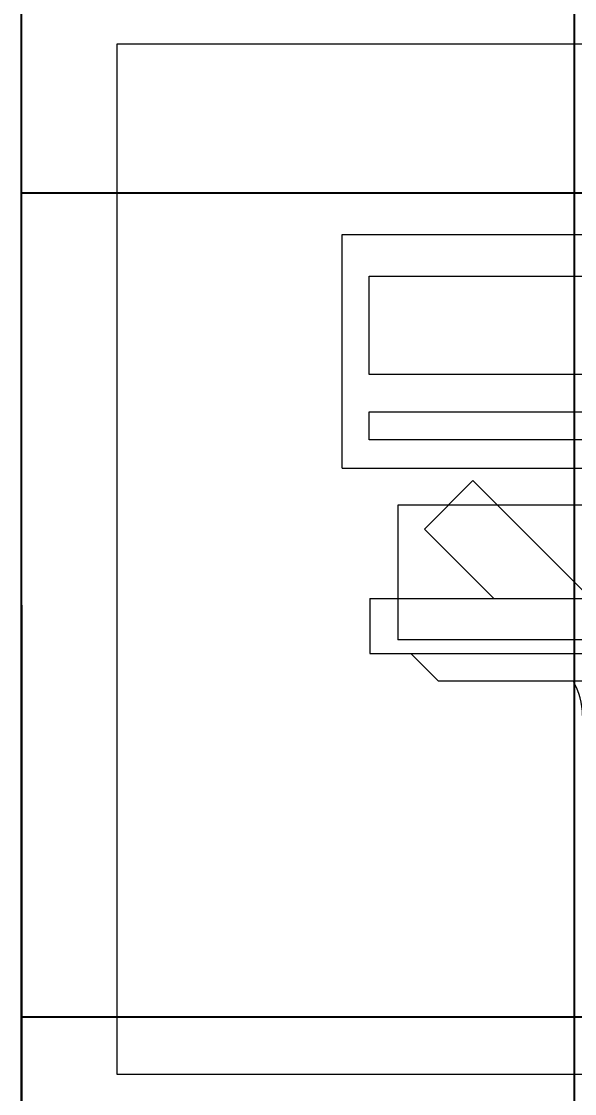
# Model space of a CAD drawing. Header units: inches. Extents: x -12418 to 57169, y -29325 to 19878.
# Drawn here: x 40997 to 41400, y -10256 to -9475 of the extents above; entities that cross this region are included whole.
import ezdxf

# ---------------------------------------------------------------- set-up
doc = ezdxf.new("R2010")
doc.units = ezdxf.units.IN
doc.header["$LTSCALE"] = 25
doc.header["$MEASUREMENT"] = 0
doc.header["$PDMODE"] = 3
doc.layers.get('0').update_dxf_attribs({"color": 8})
doc.layers.get('Defpoints').update_dxf_attribs({"color": 8})
doc.layers.add('00-Ground Floor$0$False Ceiling', color=251, linetype='Continuous')
for name, color, linetype, lineweight in [('00-Ground Floor$0$LOADING', 253, 'Continuous', 5), ('00-Ground Floor$0$NEW Wall', 166, 'Continuous', 5), ('00-Ground Floor$0$Walls', 251, 'Continuous', 5), ('E-DIM', 6, 'Continuous', 18)]:
    doc.layers.add(name, color=color, linetype=linetype, lineweight=lineweight)
doc.styles.get("Standard").update_dxf_attribs({"font": 'arial.ttf'})
doc.dimstyles.get("Standard").update_dxf_attribs({"dimtxt": 150, "dimasz": 150, "dimexe": 0.18, "dimexo": 0.0625, "dimgap": 1, "dimtad": 1, "dimdec": 0, "dimlfac": 0.1, "dimzin": 0, "dimdsep": 46, "dimtxsty": 'Standard', "dimcen": 0.09, "dimclrd": 256, "dimclrt": 7, "dimadec": 0, "dimazin": 0, "dimtfac": 1, "dimtdec": 0, "dimtofl": 0, "dimtmove": 0, "dimatfit": 3, "dimfxl": 1, "dimtolj": 1, "dimtzin": 0, "dimarcsym": 0})

# ---------------------------------------------------------------- blocks, each defined once
blk = doc.blocks.new('*X553')
at = {"color": 0}
for p, q in [((13, 1), (13, 1)), ((13, 1), (13, 1)), ((13, 1), (13, 1)), ((13, 1), (13, 1)), ((13, 1), (13, 1)), ((13, 1), (13, 1)), ((13, 1), (13, 1)), ((13, 1), (13, 1)), ((13, 1), (13, 1)), ((13, 1), (13, 1)), ((13, 1), (13, 1)), ((13, 1), (13, 1)), ((13, 1), (13, 1)), ((13, 1), (13, 1)), ((13, 1), (13, 1)), ((13, 1), (14, 1)), ((13, 1), (14, 1)), ((13, 1), (14, 1)), ((13, 1), (13, 1)), ((13, 1), (13, 1)), ((13, 1), (13, 1)), ((13, 1), (13, 1)), ((13, 1), (13, 1)), ((13, 1), (13, 1)), ((13, 1), (13, 1)), ((13, 1), (13, 1)), ((13, 1), (13, 1)), ((13, 1), (13, 1)), ((13, 1), (13, 1)), ((13, 1), (13, 1)), ((13, 1), (13, 1)), ((13, 1), (13, 1)), ((13, 1), (13, 1)), ((13, 1), (13, 1)), ((13, 1), (13, 1)), ((13, 1), (13, 1)), ((13, 1), (13, 1)), ((13, 1), (13, 1)), ((13, 1), (13, 1)), ((13, 1), (13, 1)), ((13, 1), (13, 1)), ((13, 1), (13, 1)), ((13, 1), (13, 1)), ((13, 1), (13, 1)), ((13, 1), (13, 1)), ((13, 1), (13, 1)), ((13, 1), (13, 1)), ((13, 1), (13, 1)), ((13, 1), (13, 1)), ((13, 1), (13, 1)), ((13, 1), (13, 1)), ((13, 1), (13, 1)), ((13, 1), (13, 1)), ((13, 1), (13, 1)), ((13, 1), (13, 1)), ((13, 1), (13, 1)), ((13, 1), (13, 1)), ((13, 1), (13, 1)), ((13, 1), (13, 1)), ((13, 1), (13, 1)), ((13, 1), (13, 1)), ((13, 1), (13, 1)), ((13, 1), (13, 1)), ((13, 1), (13, 1)), ((13, 1), (13, 1)), ((13, 1), (13, 1)), ((13, 1), (13, 1)), ((13, 1), (13, 1)), ((13, 1), (13, 1)), ((13, 1), (13, 1)), ((13, 1), (13, 1)), ((13, 1), (13, 1)), ((13, 1), (13, 1)), ((13, 1), (13, 1)), ((13, 1), (13, 1)), ((13, 1), (13, 1)), ((13, 1), (13, 1)), ((13, 1), (13, 1)), ((13, 1), (13, 1)), ((13, 1), (13, 1)), ((13, 1), (13, 1)), ((13, 1), (13, 1)), ((13, 1), (13, 1)), ((13, 1), (13, 1)), ((13, 1), (13, 1)), ((13, 1), (13, 1)), ((13, 1), (13, 1)), ((13, 1), (13, 1)), ((13, 1), (13, 1)), ((13, 1), (13, 1)), ((13, 1), (13, 1)), ((13, 1), (13, 1)), ((13, 1), (13, 1)), ((13, 1), (13, 1)), ((13, 1), (13, 1)), ((13, 1), (13, 1)), ((13, 1), (13, 1)), ((13, 1), (13, 1)), ((13, 1), (13, 1)), ((13, 1), (13, 1)), ((13, 1), (13, 1)), ((13, 1), (13, 1)), ((13, 1), (13, 1)), ((13, 1), (13, 1)), ((13, 1), (13, 1)), ((13, 1), (13, 1)), ((13, 1), (13, 1)), ((13, 1), (13, 1)), ((13, 1), (13, 1)), ((13, 1), (13, 1)), ((13, 1), (13, 1)), ((13, 1), (13, 1)), ((13, 1), (13, 1)), ((13, 1), (13, 1)), ((13, 1), (13, 1)), ((13, 1), (13, 1)), ((13, 1), (13, 1)), ((13, 1), (13, 1)), ((13, 1), (13, 1)), ((13, 1), (13, 1)), ((13, 1), (13, 1)), ((13, 1), (13, 1)), ((13, 1), (13, 1)), ((13, 1), (14, 1)), ((13, 0), (13, 0)), ((13, 0), (13, 0)), ((13, 0), (13, 0)), ((13, 0), (13, 0)), ((13, 0), (13, 0)), ((13, 0), (13, 0)), ((13, 0), (13, 0)), ((13, 0), (13, 0)), ((13, 0), (13, 0)), ((13, 0), (13, 0)), ((13, 0), (13, 0)), ((13, 0), (13, 0)), ((13, 0), (13, 0)), ((13, 0), (13, 0)), ((13, 0), (13, 0)), ((13, 0), (13, 0)), ((13, 0), (13, 0)), ((13, 0), (13, 0)), ((13, 0), (13, 0)), ((13, 0), (13, 0)), ((13, 0), (13, 0)), ((13, 0), (13, 0)), ((13, 0), (13, 0)), ((13, 0), (13, 0)), ((13, 0), (13, 0)), ((13, 0), (13, 0)), ((13, 0), (13, 0)), ((13, 0), (13, 0)), ((13, 0), (13, 0)), ((13, 0), (13, 0)), ((13, 0), (13, 0)), ((13, 0), (13, 0)), ((13, 0), (13, 0)), ((13, 0), (13, 0)), ((13, 0), (13, 0)), ((13, 0), (13, 0)), ((13, 0), (13, 0)), ((13, 0), (13, 0)), ((13, 0), (13, 0)), ((13, 0), (13, 0)), ((13, 0), (13, 0)), ((13, 0), (13, 0)), ((13, 0), (13, 0)), ((13, 0), (13, 0)), ((13, 0), (13, 0)), ((13, 0), (13, 0)), ((13, 0), (13, 0)), ((13, 0), (13, 0)), ((13, 0), (14, 0)), ((13, 0), (14, 0)), ((13, 0), (13, 0)), ((13, 0), (14, 0)), ((14, 1), (14, 1)), ((14, 1), (14, 1)), ((14, 1), (14, 1)), ((14, 1), (14, 1)), ((14, 1), (14, 1)), ((14, 1), (14, 1)), ((14, 1), (14, 1)), ((14, 1), (14, 1)), ((14, 1), (14, 1)), ((14, 1), (14, 1)), ((14, 1), (14, 1)), ((14, 1), (14, 1)), ((14, 1), (14, 1)), ((14, 1), (14, 1)), ((14, 1), (14, 1)), ((14, 1), (14, 1)), ((14, 1), (14, 1)), ((14, 1), (14, 1)), ((14, 1), (14, 1)), ((14, 1), (14, 1)), ((14, 1), (14, 1)), ((14, 1), (14, 1)), ((14, 1), (14, 1)), ((14, 1), (14, 1)), ((14, 1), (14, 1)), ((14, 1), (14, 1)), ((14, 1), (14, 1)), ((14, 1), (14, 1)), ((14, 1), (14, 1)), ((14, 1), (14, 1)), ((14, 1), (14, 1)), ((14, 1), (14, 1)), ((14, 1), (14, 1)), ((14, 1), (14, 1)), ((14, 1), (14, 1)), ((14, 1), (14, 1)), ((14, 1), (14, 1)), ((14, 1), (14, 1)), ((14, 1), (14, 1)), ((14, 1), (14, 1)), ((14, 1), (14, 1)), ((14, 1), (14, 1)), ((14, 1), (14, 1)), ((14, 1), (14, 1)), ((14, 1), (14, 1)), ((14, 1), (14, 1)), ((14, 1), (14, 1)), ((14, 1), (14, 1)), ((14, 1), (14, 1)), ((14, 1), (14, 1)), ((14, 1), (14, 1)), ((14, 1), (14, 1)), ((14, 1), (14, 1)), ((14, 1), (14, 1)), ((14, 1), (14, 1)), ((14, 1), (14, 1)), ((14, 1), (14, 1)), ((14, 1), (14, 1)), ((14, 1), (14, 1)), ((14, 1), (14, 1)), ((14, 1), (14, 1)), ((14, 1), (14, 1)), ((14, 1), (14, 1)), ((14, 1), (14, 1)), ((14, 1), (14, 1)), ((14, 1), (14, 1)), ((14, 1), (14, 1)), ((14, 1), (14, 1)), ((14, 1), (14, 1)), ((14, 1), (14, 1)), ((14, 1), (14, 1)), ((14, 1), (14, 1)), ((14, 1), (14, 1)), ((14, 1), (14, 1)), ((14, 1), (14, 1)), ((14, 1), (14, 1)), ((14, 1), (14, 1)), ((14, 1), (14, 1)), ((14, 1), (14, 1)), ((14, 1), (14, 1)), ((14, 1), (14, 1)), ((14, 1), (14, 1)), ((14, 1), (14, 1)), ((14, 1), (14, 1)), ((14, 1), (14, 1)), ((14, 1), (14, 1)), ((14, 1), (14, 1)), ((14, 1), (14, 1)), ((14, 1), (14, 1)), ((14, 1), (14, 1)), ((14, 1), (14, 1)), ((14, 1), (14, 1)), ((14, 1), (14, 1)), ((14, 1), (14, 1)), ((14, 0), (14, 0)), ((14, 0), (14, 0)), ((14, 0), (14, 0)), ((14, 0), (14, 0)), ((14, 0), (14, 0)), ((14, 0), (14, 0)), ((14, 0), (14, 0)), ((14, 0), (14, 0)), ((14, 0), (14, 0)), ((14, 0), (14, 0)), ((14, 0), (14, 0)), ((14, 0), (14, 0)), ((14, 0), (14, 0)), ((14, 0), (14, 0)), ((14, 0), (14, 0)), ((14, 0), (14, 0)), ((14, 0), (14, 0)), ((14, 0), (14, 0)), ((14, 0), (14, 0)), ((14, 0), (14, 0)), ((14, 0), (14, 0)), ((14, 0), (14, 0)), ((14, 0), (14, 0)), ((14, 0), (14, 0)), ((14, 0), (14, 0)), ((14, 0), (14, 0)), ((14, 0), (14, 0)), ((14, 0), (14, 0)), ((14, 0), (14, 0)), ((14, 0), (14, 0)), ((14, 0), (14, 0)), ((14, 0), (14, 0)), ((14, 0), (14, 0)), ((14, 0), (14, 0)), ((14, 0), (14, 0)), ((14, 0), (14, 0)), ((14, 0), (14, 0)), ((14, 0), (14, 0)), ((14, 0), (14, 0)), ((14, 0), (14, 0)), ((14, 0), (14, 0)), ((14, 0), (14, 0)), ((14, 0), (14, 0)), ((14, 0), (14, 0)), ((14, 0), (14, 0)), ((14, 0), (14, 0)), ((14, 0), (14, 0)), ((14, 0), (14, 0)), ((13, 0), (13, 0)), ((13, 0), (14, 0)), ((13, 0), (13, 0)), ((13, 0), (14, 0)), ((13, 0), (13, 0)), ((13, 0), (14, 0)), ((13, 0), (13, 0)), ((13, 0), (13, 0)), ((13, 0), (13, 0)), ((13, 0), (13, 0)), ((13, 0), (14, 0)), ((13, 0), (13, 0)), ((13, 0), (14, 0)), ((13, 0), (13, 0)), ((13, 0), (14, 0)), ((13, 0), (13, 0)), ((13, 0), (14, 0)), ((13, 0), (13, 0)), ((13, 0), (14, 0)), ((13, 0), (13, 0)), ((13, 0), (14, 0)), ((13, 0), (13, 0)), ((13, 0), (14, 0)), ((13, 0), (13, 0)), ((13, 0), (13, 0)), ((13, 0), (13, 0)), ((13, 0), (14, 0)), ((13, 0), (13, 0)), ((13, 0), (14, 0)), ((13, 0), (13, 0)), ((13, 0), (14, 0)), ((13, 0), (13, 0)), ((13, 0), (14, 0)), ((13, 0), (13, 0)), ((13, 0), (13, 0)), ((13, 0), (13, 0)), ((13, 0), (13, 0)), ((13, 0), (13, 0)), ((13, 0), (13, 0)), ((13, 0), (13, 0)), ((13, 0), (13, 0)), ((13, 0), (13, 0)), ((13, 0), (13, 0)), ((13, 0), (13, 0)), ((13, 0), (13, 0)), ((13, 0), (13, 0)), ((13, 0), (13, 0)), ((13, 0), (13, 0)), ((13, 0), (13, 0)), ((13, 0), (13, 0)), ((13, 0), (13, 0)), ((13, 0), (13, 0)), ((13, 0), (13, 0)), ((13, 0), (13, 0)), ((13, 0), (13, 0)), ((13, 0), (13, 0)), ((13, 0), (13, 0)), ((13, 0), (13, 0)), ((13, 0), (13, 0)), ((13, 0), (13, 0)), ((13, 0), (13, 0)), ((13, 0), (13, 0)), ((13, 0), (13, 0)), ((13, 0), (13, 0)), ((13, -1), (13, -1)), ((13, -1), (13, -1)), ((13, -1), (13, -1)), ((13, -1), (13, -1)), ((13, -1), (13, -1)), ((13, -1), (14, -1)), ((13, -1), (13, -1)), ((14, 0), (14, 0)), ((14, 0), (14, 0)), ((14, 0), (14, 0)), ((14, 0), (14, 0)), ((14, 0), (14, 0)), ((14, 0), (14, 0)), ((14, 0), (14, 0)), ((14, 0), (14, 0)), ((14, 0), (14, 0)), ((14, 0), (14, 0)), ((14, 0), (14, 0)), ((14, 0), (14, 0)), ((14, 0), (14, 0)), ((14, 0), (14, 0)), ((14, 0), (14, 0)), ((13, 0), (14, 0)), ((14, 0), (14, 0)), ((14, 0), (14, 0)), ((14, 0), (14, 0)), ((14, 0), (14, 0)), ((14, 0), (14, 0)), ((14, 0), (14, 0)), ((14, 0), (14, 0)), ((14, 0), (14, 0)), ((14, 0), (14, 0)), ((14, 0), (14, 0)), ((14, 0), (14, 0)), ((14, 0), (14, 0)), ((14, 0), (14, 0)), ((14, 0), (14, 0)), ((14, 0), (14, 0)), ((14, 0), (14, 0)), ((14, 0), (14, 0)), ((14, 0), (14, 0)), ((14, 0), (14, 0)), ((14, 0), (14, 0)), ((14, 0), (14, 0)), ((14, 0), (14, 0)), ((14, 0), (14, 0)), ((14, 0), (14, 0)), ((14, 0), (14, 0)), ((14, 0), (14, 0)), ((14, 0), (14, 0)), ((14, 0), (14, 0)), ((14, 0), (14, 0)), ((14, 0), (14, 0)), ((14, 0), (14, 0)), ((14, 0), (14, 0)), ((14, 0), (14, 0)), ((14, 0), (14, 0)), ((14, -1), (14, -1)), ((14, -1), (14, -1)), ((14, -1), (14, -1)), ((14, -1), (14, -1)), ((14, -1), (14, -1))]:
    blk.add_line(p, q, dxfattribs=at)
blk = doc.blocks.new('*X552')
at = {"color": 0}
for p, q in [((5, 3), (5, 3)), ((5, 3), (5, 3)), ((5, 3), (5, 3)), ((5, 3), (5, 3)), ((5, 3), (5, 3)), ((5, 3), (5, 3)), ((5, 3), (5, 3)), ((5, 3), (5, 3)), ((5, 3), (5, 3)), ((5, 3), (5, 3)), ((5, 3), (5, 3)), ((5, 3), (5, 3)), ((5, 3), (5, 3)), ((5, 3), (5, 3)), ((5, 3), (5, 3)), ((5, 3), (5, 3)), ((5, 3), (5, 3)), ((5, 3), (5, 3)), ((5, 3), (5, 3)), ((5, 3), (5, 3)), ((5, 3), (5, 3)), ((5, 3), (5, 3)), ((5, 3), (5, 3)), ((5, 3), (5, 3)), ((5, 3), (5, 3)), ((5, 3), (5, 3)), ((5, 3), (5, 3)), ((5, 3), (5, 3)), ((5, 3), (5, 3)), ((5, 3), (5, 3)), ((5, 3), (5, 3)), ((5, 3), (5, 3)), ((5, 3), (5, 3)), ((5, 3), (5, 3)), ((5, 3), (5, 3)), ((5, 3), (5, 3)), ((5, 3), (5, 3)), ((5, 3), (5, 3)), ((5, 3), (5, 3)), ((5, 3), (5, 3)), ((5, 3), (5, 3)), ((5, 3), (5, 3)), ((5, 3), (5, 3)), ((5, 3), (5, 3)), ((5, 3), (5, 3)), ((5, 3), (5, 3)), ((5, 3), (5, 3)), ((5, 3), (5, 3)), ((5, 3), (5, 3)), ((5, 3), (5, 3)), ((5, 3), (5, 3)), ((5, 3), (5, 3)), ((5, 3), (5, 3)), ((5, 3), (5, 3)), ((5, 3), (5, 3)), ((5, 3), (5, 3)), ((5, 3), (5, 3)), ((5, 3), (5, 3)), ((5, 3), (5, 3)), ((5, 3), (5, 3)), ((5, 3), (5, 3)), ((5, 3), (5, 3)), ((5, 3), (5, 3)), ((5, 3), (5, 3)), ((5, 3), (5, 3)), ((5, 3), (5, 3)), ((6, 3), (5, 3)), ((5, 3), (5, 3)), ((6, 3), (5, 3)), ((5, 3), (5, 3)), ((6, 3), (5, 3)), ((5, 3), (5, 3)), ((6, 3), (5, 3)), ((5, 3), (5, 3)), ((5, 3), (5, 3)), ((5, 3), (5, 3)), ((5, 3), (5, 3)), ((5, 3), (5, 3)), ((5, 3), (5, 3)), ((5, 3), (5, 3)), ((5, 3), (5, 3)), ((5, 3), (5, 3)), ((5, 3), (5, 3)), ((5, 3), (5, 3)), ((5, 3), (5, 3)), ((5, 3), (5, 3)), ((5, 3), (5, 3)), ((5, 3), (5, 3)), ((5, 3), (5, 3)), ((5, 3), (5, 3)), ((5, 3), (5, 3)), ((5, 3), (5, 3)), ((5, 3), (5, 3)), ((5, 3), (5, 3)), ((5, 3), (5, 3)), ((5, 3), (5, 3)), ((6, 3), (6, 3)), ((6, 3), (6, 3)), ((6, 3), (6, 3)), ((6, 3), (6, 3)), ((6, 3), (6, 3)), ((6, 3), (6, 3)), ((6, 3), (6, 3)), ((6, 3), (6, 3)), ((6, 3), (6, 3)), ((6, 3), (6, 3)), ((6, 3), (6, 3)), ((6, 3), (6, 3)), ((6, 3), (6, 3)), ((6, 3), (6, 3)), ((6, 3), (6, 3)), ((6, 3), (6, 3)), ((6, 3), (6, 3)), ((6, 3), (6, 3)), ((6, 3), (6, 3)), ((6, 3), (6, 3)), ((6, 3), (6, 3)), ((6, 3), (6, 3)), ((6, 3), (6, 3)), ((6, 3), (6, 3)), ((6, 3), (6, 3)), ((6, 3), (6, 3)), ((6, 3), (6, 3)), ((6, 3), (6, 3)), ((6, 3), (6, 3)), ((6, 3), (6, 3)), ((6, 3), (6, 3)), ((6, 3), (6, 3)), ((6, 3), (6, 3)), ((6, 3), (6, 3)), ((6, 3), (6, 3)), ((6, 3), (6, 3)), ((6, 3), (6, 3)), ((6, 3), (6, 3)), ((6, 3), (6, 3)), ((6, 3), (6, 3)), ((6, 3), (6, 3)), ((6, 3), (6, 3)), ((6, 3), (6, 3)), ((6, 3), (6, 3)), ((6, 3), (6, 3)), ((6, 3), (6, 3)), ((6, 3), (6, 3)), ((6, 3), (6, 3)), ((6, 3), (6, 3)), ((6, 3), (6, 3)), ((6, 3), (6, 3)), ((6, 3), (6, 3)), ((6, 3), (6, 3)), ((6, 3), (6, 3)), ((6, 3), (6, 3)), ((6, 3), (6, 3)), ((6, 3), (6, 3)), ((6, 3), (6, 3)), ((6, 3), (6, 3)), ((6, 3), (6, 3)), ((6, 3), (6, 3)), ((6, 3), (6, 3)), ((6, 3), (6, 3)), ((6, 3), (6, 3)), ((6, 3), (6, 3)), ((6, 3), (6, 3)), ((6, 3), (6, 3)), ((6, 3), (6, 3)), ((6, 3), (6, 3)), ((6, 3), (6, 3)), ((6, 3), (6, 3)), ((6, 3), (6, 3)), ((6, 3), (6, 3)), ((6, 3), (6, 3)), ((6, 3), (6, 3)), ((6, 3), (6, 3)), ((6, 3), (6, 3)), ((6, 3), (6, 3)), ((6, 3), (6, 3)), ((6, 3), (6, 3)), ((6, 3), (6, 3)), ((6, 3), (6, 3)), ((6, 3), (6, 3)), ((6, 3), (6, 3)), ((6, 3), (6, 3)), ((6, 3), (6, 3)), ((6, 3), (6, 3)), ((6, 3), (6, 3)), ((6, 3), (6, 3)), ((6, 3), (6, 3)), ((6, 3), (6, 3)), ((6, 3), (6, 3)), ((6, 3), (6, 3)), ((6, 3), (6, 3)), ((6, 3), (6, 3)), ((6, 3), (6, 3)), ((6, 3), (6, 3)), ((6, 3), (6, 3)), ((6, 3), (6, 3)), ((6, 3), (6, 3)), ((6, 3), (6, 3)), ((6, 3), (6, 3)), ((6, 3), (6, 3)), ((6, 3), (6, 3)), ((6, 3), (6, 3)), ((6, 3), (6, 3)), ((6, 3), (6, 3)), ((6, 3), (6, 3)), ((6, 3), (6, 3)), ((6, 3), (6, 3)), ((6, 3), (6, 3)), ((6, 3), (6, 3)), ((6, 3), (6, 3)), ((6, 3), (6, 3)), ((6, 3), (6, 3)), ((6, 3), (6, 3)), ((6, 3), (6, 3)), ((6, 3), (6, 3)), ((6, 3), (6, 3)), ((6, 3), (6, 3)), ((6, 3), (6, 3)), ((6, 3), (6, 3)), ((6, 3), (6, 3)), ((6, 3), (6, 3)), ((6, 3), (6, 3)), ((6, 3), (6, 3)), ((6, 3), (6, 3)), ((6, 3), (6, 3)), ((6, 3), (6, 3)), ((6, 3), (6, 3)), ((6, 3), (6, 3)), ((6, 3), (6, 3)), ((6, 3), (6, 3)), ((6, 3), (6, 3)), ((6, 3), (6, 3)), ((6, 3), (6, 3)), ((6, 3), (6, 3)), ((6, 3), (6, 3)), ((6, 3), (6, 3)), ((6, 3), (6, 3)), ((6, 3), (6, 3)), ((6, 3), (6, 3)), ((6, 3), (6, 3)), ((6, 3), (6, 3)), ((6, 3), (6, 3)), ((6, 3), (6, 3)), ((6, 3), (6, 3)), ((6, 3), (6, 3)), ((6, 3), (6, 3)), ((6, 3), (6, 3)), ((6, 3), (6, 3)), ((6, 3), (6, 3)), ((6, 3), (6, 3)), ((6, 3), (6, 3)), ((6, 3), (6, 3)), ((6, 3), (6, 3)), ((6, 3), (6, 3)), ((6, 3), (6, 3)), ((6, 3), (6, 3)), ((6, 3), (6, 3)), ((6, 3), (6, 3)), ((6, 3), (6, 3)), ((6, 3), (6, 3)), ((6, 3), (6, 3)), ((6, 3), (6, 3)), ((6, 3), (6, 3)), ((6, 3), (6, 3)), ((6, 3), (6, 3)), ((6, 3), (6, 3)), ((6, 3), (6, 3)), ((6, 3), (6, 3)), ((6, 3), (6, 3)), ((6, 3), (6, 3)), ((6, 3), (6, 3)), ((6, 3), (6, 3)), ((6, 3), (6, 3)), ((6, 3), (6, 3)), ((6, 3), (6, 3)), ((6, 3), (6, 3)), ((6, 3), (6, 3)), ((6, 3), (6, 3)), ((6, 3), (6, 3)), ((6, 3), (6, 3)), ((6, 3), (6, 3)), ((6, 3), (6, 3)), ((6, 3), (6, 3)), ((6, 3), (6, 3)), ((6, 3), (6, 3)), ((6, 3), (6, 3)), ((6, 3), (6, 3)), ((6, 3), (6, 3)), ((6, 3), (6, 3)), ((6, 3), (6, 3)), ((6, 3), (6, 3)), ((6, 3), (6, 3)), ((6, 3), (6, 3)), ((6, 3), (6, 3)), ((6, 3), (6, 3)), ((6, 3), (6, 3)), ((6, 3), (6, 3)), ((6, 3), (6, 3)), ((6, 3), (6, 3)), ((6, 3), (6, 3)), ((6, 3), (6, 3)), ((6, 3), (5, 3)), ((6, 3), (5, 3)), ((6, 3), (5, 3)), ((6, 3), (5, 3)), ((6, 3), (5, 3)), ((6, 3), (6, 3)), ((6, 3), (6, 3)), ((6, 3), (6, 3)), ((6, 3), (6, 3)), ((6, 3), (6, 3)), ((6, 3), (6, 3)), ((6, 3), (6, 3)), ((6, 3), (6, 3)), ((6, 3), (6, 3)), ((6, 3), (6, 3)), ((6, 3), (6, 3)), ((6, 3), (6, 3)), ((6, 3), (6, 3)), ((6, 3), (6, 3)), ((6, 3), (6, 3)), ((6, 3), (6, 3)), ((6, 3), (6, 3)), ((6, 3), (6, 3)), ((6, 3), (6, 3)), ((6, 3), (6, 3)), ((6, 3), (6, 3)), ((6, 3), (6, 3)), ((6, 3), (6, 3)), ((6, 3), (6, 3)), ((6, 3), (6, 3)), ((6, 3), (6, 3)), ((6, 3), (6, 3)), ((6, 3), (6, 3)), ((6, 3), (6, 3)), ((6, 3), (6, 3)), ((6, 3), (6, 3)), ((6, 3), (6, 3)), ((6, 3), (6, 3)), ((6, 3), (6, 3)), ((6, 3), (6, 3)), ((6, 3), (6, 3)), ((6, 3), (6, 3)), ((6, 3), (6, 3)), ((6, 3), (6, 3)), ((6, 3), (6, 3)), ((6, 3), (6, 3)), ((6, 3), (6, 3)), ((6, 3), (6, 3)), ((6, 3), (6, 3)), ((6, 3), (6, 3)), ((6, 3), (6, 3)), ((6, 3), (6, 3)), ((6, 3), (6, 3)), ((6, 3), (6, 3)), ((6, 3), (6, 3)), ((6, 3), (6, 3)), ((6, 3), (6, 3)), ((6, 3), (6, 3)), ((6, 3), (6, 3)), ((6, 3), (6, 3)), ((6, 3), (6, 3)), ((6, 3), (6, 3)), ((6, 3), (6, 3)), ((6, 3), (6, 3)), ((6, 3), (6, 3)), ((6, 3), (6, 3)), ((6, 3), (6, 3)), ((6, 3), (6, 3)), ((6, 3), (6, 3)), ((6, 3), (6, 3)), ((6, 3), (6, 3)), ((6, 3), (6, 3)), ((6, 3), (6, 3)), ((6, 3), (6, 3)), ((6, 3), (6, 3)), ((6, 3), (6, 3)), ((6, 3), (6, 3)), ((6, 3), (6, 3)), ((6, 3), (6, 3)), ((6, 3), (6, 3)), ((6, 3), (6, 3)), ((6, 3), (6, 3)), ((6, 3), (6, 3)), ((6, 3), (6, 3)), ((6, 3), (6, 3)), ((6, 3), (6, 3)), ((6, 3), (6, 3)), ((6, 3), (6, 3)), ((6, 3), (6, 3)), ((6, 3), (6, 3)), ((6, 3), (6, 3)), ((6, 3), (6, 3)), ((6, 3), (6, 3)), ((6, 3), (6, 3)), ((6, 3), (6, 3)), ((6, 3), (6, 3)), ((6, 3), (6, 3)), ((6, 3), (6, 3)), ((6, 3), (6, 3)), ((6, 3), (6, 3)), ((6, 3), (6, 3)), ((6, 3), (6, 3)), ((6, 3), (6, 3)), ((6, 3), (6, 3)), ((6, 3), (6, 3)), ((6, 3), (6, 3)), ((6, 3), (6, 3)), ((6, 3), (6, 3)), ((6, 3), (6, 3)), ((6, 3), (6, 3)), ((6, 3), (6, 3)), ((6, 3), (6, 3)), ((6, 3), (6, 3)), ((6, 3), (6, 3)), ((6, 3), (6, 3)), ((6, 3), (6, 3)), ((6, 3), (6, 3)), ((6, 3), (6, 3)), ((6, 3), (6, 3)), ((6, 3), (6, 3)), ((6, 3), (6, 3)), ((6, 3), (6, 3)), ((6, 3), (6, 3)), ((6, 3), (6, 3)), ((6, 3), (6, 3)), ((6, 3), (6, 3)), ((6, 3), (6, 3)), ((6, 3), (6, 3)), ((6, 3), (6, 3)), ((6, 3), (6, 3)), ((6, 3), (6, 3)), ((6, 3), (6, 3)), ((6, 3), (6, 3)), ((6, 3), (6, 3)), ((6, 3), (6, 3)), ((6, 3), (6, 3)), ((6, 3), (6, 3)), ((6, 3), (6, 3)), ((6, 3), (6, 3)), ((6, 3), (6, 3)), ((6, 3), (6, 3)), ((6, 3), (6, 3)), ((6, 3), (6, 3)), ((6, 3), (6, 3)), ((6, 3), (6, 3)), ((6, 3), (6, 3)), ((6, 3), (6, 3)), ((6, 3), (6, 3)), ((6, 3), (6, 3)), ((6, 3), (6, 3)), ((6, 3), (6, 3)), ((6, 3), (6, 3)), ((6, 3), (6, 3)), ((6, 3), (6, 3)), ((6, 3), (6, 3)), ((6, 3), (6, 3)), ((6, 3), (6, 3)), ((6, 3), (6, 3)), ((6, 3), (6, 3)), ((6, 3), (6, 3)), ((6, 3), (6, 3)), ((6, 3), (6, 3)), ((6, 3), (6, 3)), ((6, 3), (6, 3)), ((6, 3), (6, 3)), ((6, 3), (6, 3)), ((6, 3), (6, 3)), ((6, 3), (6, 3)), ((6, 3), (6, 3)), ((6, 3), (6, 3)), ((6, 3), (6, 3)), ((6, 3), (6, 3)), ((6, 3), (6, 3)), ((6, 3), (6, 3)), ((6, 3), (6, 3)), ((6, 3), (6, 3)), ((6, 3), (6, 3)), ((6, 3), (6, 3)), ((6, 3), (6, 3)), ((6, 3), (6, 3)), ((6, 3), (6, 3)), ((6, 3), (6, 3)), ((6, 3), (6, 3)), ((6, 3), (6, 3)), ((6, 3), (6, 3)), ((6, 3), (6, 3)), ((6, 3), (6, 3)), ((6, 3), (6, 3)), ((6, 3), (6, 3)), ((6, 3), (6, 3)), ((6, 3), (6, 3)), ((6, 3), (6, 3)), ((6, 3), (6, 3)), ((6, 3), (6, 3)), ((6, 3), (6, 3)), ((6, 3), (6, 3)), ((6, 3), (6, 3)), ((6, 3), (6, 3)), ((6, 3), (6, 3)), ((6, 3), (6, 3)), ((6, 3), (6, 3)), ((6, 3), (6, 3)), ((6, 3), (6, 3)), ((6, 3), (6, 3)), ((6, 3), (6, 3)), ((6, 3), (6, 3)), ((6, 3), (6, 3)), ((6, 3), (6, 3)), ((6, 3), (6, 3)), ((6, 3), (6, 3)), ((6, 3), (6, 3)), ((6, 3), (6, 3)), ((6, 3), (6, 3)), ((6, 3), (6, 3)), ((6, 3), (6, 3)), ((6, 3), (6, 3)), ((6, 3), (6, 3)), ((6, 3), (6, 3)), ((6, 3), (6, 3)), ((6, 3), (6, 3)), ((6, 3), (6, 3)), ((6, 3), (6, 3)), ((6, 3), (6, 3)), ((6, 3), (6, 3)), ((6, 3), (6, 3)), ((6, 3), (6, 3)), ((6, 3), (6, 3)), ((6, 3), (6, 3)), ((6, 3), (6, 3)), ((6, 3), (6, 3)), ((6, 3), (6, 3)), ((6, 3), (6, 3)), ((6, 3), (6, 3)), ((6, 3), (6, 3)), ((6, 3), (6, 3)), ((6, 3), (6, 3)), ((6, 3), (6, 3)), ((6, 3), (6, 3)), ((6, 3), (6, 3)), ((6, 3), (6, 3)), ((6, 3), (6, 3)), ((6, 3), (6, 3)), ((6, 3), (6, 3)), ((6, 3), (6, 3)), ((6, 3), (6, 3)), ((6, 3), (6, 3)), ((6, 3), (6, 3)), ((6, 3), (6, 3)), ((6, 3), (6, 3)), ((6, 3), (6, 3)), ((6, 3), (6, 3)), ((6, 3), (6, 3)), ((6, 3), (6, 3)), ((6, 3), (6, 3)), ((6, 3), (6, 3)), ((6, 3), (6, 3)), ((6, 3), (6, 3)), ((6, 3), (6, 3)), ((6, 3), (6, 3)), ((6, 3), (6, 3)), ((6, 3), (6, 3)), ((6, 3), (6, 3)), ((6, 3), (6, 3)), ((6, 3), (6, 3)), ((6, 3), (6, 3)), ((6, 3), (6, 3)), ((6, 3), (6, 3)), ((6, 3), (6, 3)), ((6, 3), (6, 3)), ((6, 3), (6, 3)), ((6, 3), (6, 3)), ((6, 3), (6, 3)), ((6, 3), (6, 3)), ((6, 3), (6, 3)), ((6, 3), (6, 3)), ((6, 3), (6, 3)), ((6, 3), (6, 3)), ((6, 3), (6, 3)), ((6, 3), (6, 3)), ((6, 3), (6, 3)), ((6, 3), (6, 3)), ((6, 3), (6, 3)), ((6, 3), (6, 3)), ((6, 3), (6, 3)), ((6, 3), (6, 3)), ((6, 3), (6, 3)), ((6, 3), (6, 3)), ((6, 3), (6, 3)), ((6, 3), (6, 3)), ((6, 3), (6, 3)), ((6, 3), (6, 3)), ((6, 3), (6, 3)), ((6, 3), (6, 3)), ((6, 3), (6, 3)), ((6, 3), (6, 3)), ((6, 3), (6, 3)), ((6, 3), (6, 3)), ((6, 3), (6, 3)), ((6, 3), (6, 3)), ((6, 3), (6, 3)), ((6, 3), (6, 3)), ((6, 3), (6, 3)), ((6, 3), (6, 3)), ((6, 3), (6, 3)), ((6, 3), (6, 3)), ((6, 3), (6, 3)), ((6, 3), (6, 3)), ((6, 3), (6, 3)), ((6, 3), (6, 3)), ((6, 3), (6, 3)), ((6, 3), (6, 3)), ((6, 3), (6, 3)), ((6, 3), (6, 3)), ((6, 3), (6, 3)), ((6, 3), (6, 3)), ((6, 3), (6, 3)), ((6, 3), (6, 3)), ((6, 3), (6, 3)), ((6, 3), (6, 3)), ((6, 3), (6, 3)), ((6, 3), (6, 3)), ((6, 3), (6, 3))]:
    blk.add_line(p, q, dxfattribs=at)
blk = doc.blocks.new('00-Ground Floor$0$GF21043-P')
at = {"color": 0}
for p, q in [((0.8, 0.75), (-0.8, 0.75)), ((0.8, 0), (0.8, 0.75)), ((-0.8, 0), (0.8, 0))]:
    blk.add_line(p, q, dxfattribs=at)
for points in [[(0.8, 0.75), (0.8, 0.75), (0.8, 0.75), (0.8, 0.75), (0.8, 0.75), (0.8, 0.75), (0.8, 0.75), (0.8, 0.75), (0.8, 0.75), (0.8, 0.75), (0.8, 0.75), (0.8, 0.75), (0.8, 0.75), (0.8, 0.75), (0.8, 0.75), (0.8, 0.75), (0.8, 0.75), (0.8, 0.75), (0.8, 0.75), (0.8, 0.75), (0.8, 0.75), (0.8, 0.75), (0.8, 0.75), (0.8, 0.75), (0.8, 0.75), (0.8, 0.75), (0.8, 0.75), (0.8, 0.75), (0.8, 0.75), (0.8, 0.75), (0.8, 0.75), (0.8, 0.75), (0.8, 0.75), (0.8, 0.75), (0.8, 0.75), (0.8, 0.75), (0.8, 0.75), (0.8, 0.75), (0.8, 0.75), (0.8, 0.75), (0.8, 0.75), (0.8, 0.75), (0.8, 0.75), (0.8, 0.75), (0.8, 0.75), (0.8, 0.75), (0.8, 0.75), (0.8, 0.75), (0.8, 0.75), (0.8, 0.75), (0.8, 0.75), (0.8, 0.75), (0.8, 0.75), (0.8, 0.75), (0.8, 0.75), (0.8, 0.75), (0.8, 0.75), (0.8, 0.75), (0.8, 0.75), (0.8, 0.75), (0.8, 0.75), (0.8, 0.75), (0.8, 0.75), (0.8, 0.75), (0.8, 0.75), (0.8, 0.75), (0.8, 0.75), (0.8, 0.75), (0.8, 0.75), (0.8, 0.75), (0.8, 0.75), (0.8, 0.75), (0.8, 0.75), (0.8, 0.75), (0.8, 0.75), (0.8, 0.75), (0.8, 0.75), (0.8, 0.75), (0.8, 0.75), (0.8, 0.75), (0.8, 0.75), (0.8, 0.75), (0.8, 0.75), (0.8, 0.75), (0.8, 0.75), (0.8, 0.75), (0.8, 0.75), (0.8, 0.75), (0.8, 0.75), (0.8, 0.75), (0.8, 0.75), (0.8, 0.75), (0.8, 0.75), (0.8, 0.75), (0.8, 0.75), (0.8, 0.75), (0.8, 0.75), (0.8, 0.75), (0.8, 0.75), (0.8, 0.75), (0.8, 0.75), (0.8, 0.75), (0.8, 0.75), (0.8, 0.75), (0.8, 0.75), (0.8, 0.75), (0.8, 0.75), (0.8, 0.75), (0.8, 0.75), (0.8, 0.75), (0.8, 0.75), (0.8, 0.75), (0.8, 0.75), (0.8, 0.75), (0.8, 0.75), (0.8, 0.75), (0.8, 0.75), (0.8, 0.75), (0.8, 0.75), (0.8, 0.75), (0.8, 0.75), (0.8, 0.75), (0.8, 0.75), (0.8, 0.75), (0.8, 0.75), (0.8, 0.75), (0.8, 0.75), (0.8, 0.75), (0.8, 0.75), (0.8, 0.75), (0.8, 0.75), (0.8, 0.75), (0.8, 0.75), (0.8, 0.75), (0.8, 0.75), (0.8, 0.75), (0.8, 0.75), (0.8, 0.75), (0.8, 0.75), (0.8, 0.75), (0.8, 0.75), (0.8, 0.75), (0.8, 0.75), (0.8, 0.75), (0.8, 0.75), (0.8, 0.75), (0.8, 0.75), (0.8, 0.75), (0.8, 0.75), (0.8, 0.75), (0.8, 0.75), (0.8, 0.75), (0.8, 0.75), (0.8, 0.75), (0.8, 0.75), (0.8, 0.75), (0.8, 0.75), (0.8, 0.75), (0.8, 0.75), (0.8, 0.75), (0.8, 0.75), (0.8, 0.75), (0.8, 0.75), (0.8, 0.75), (0.8, 0.75), (0.8, 0.75), (0.8, 0.75), (0.8, 0.75), (0.8, 0.75), (0.8, 0.75), (0.8, 0.75), (0.8, 0.75), (0.8, 0.75), (0.8, 0.75), (0.8, 0.75), (0.8, 0.75), (0.8, 0.75), (0.8, 0.75), (0.8, 0.75), (0.8, 0.75), (0.8, 0.75), (0.8, 0.75), (0.8, 0.75), (0.8, 0.75), (0.8, 0.75), (0.8, 0.75), (0.8, 0.75), (0.8, 0.75), (0.8, 0.75), (0.8, 0.75), (0.8, 0.75), (0.8, 0.75), (0.8, 0.75), (0.8, 0.75), (0.8, 0.75), (0.8, 0.75), (0.8, 0.75), (0.8, 0.75), (0.8, 0.75), (0.8, 0.75), (0.8, 0.75), (0.8, 0.75), (0.8, 0.75), (0.8, 0.75), (0.8, 0.75), (0.8, 0.75), (0.8, 0.75), (0.8, 0.75), (0.8, 0.75), (0.8, 0.75), (0.8, 0.75), (0.8, 0.75), (0.8, 0.75), (0.8, 0.75), (0.8, 0.75), (0.8, 0.75), (0.8, 0.75), (0.8, 0.75), (0.8, 0.75), (0.8, 0.75), (0.8, 0.75), (0.8, 0.75), (0.8, 0.75), (0.8, 0.75), (0.8, 0.75), (0.8, 0.75), (0.8, 0.75), (0.8, 0.75), (0.8, 0.75), (0.8, 0.75), (0.8, 0.75), (0.8, 0.75), (0.8, 0.75), (0.8, 0.75), (0.8, 0.75), (0.8, 0.75), (0.8, 0.75), (0.8, 0.75), (0.8, 0.75), (0.8, 0.75), (0.8, 0.75), (0.8, 0.75), (0.8, 0.75), (0.8, 0.75), (0.8, 0.75), (0.8, 0.75), (0.8, 0.75), (0.8, 0.75), (0.8, 0.75), (0.8, 0.75), (0.8, 0.75), (0.8, 0.75), (0.8, 0.75), (0.8, 0.75), (0.8, 0.75), (0.8, 0.75), (0.8, 0.75), (0.8, 0.75), (0.8, 0.75), (0.8, 0.75), (0.8, 0.75), (0.8, 0.75), (0.8, 0.75), (0.8, 0.75), (0.8, 0.75), (0.8, 0.75), (0.8, 0.75), (0.8, 0.75), (0.8, 0.75), (0.8, 0.75), (0.8, 0.75), (0.8, 0.75), (0.8, 0.75), (0.8, 0.75), (0.8, 0.75), (0.8, 0.75), (0.8, 0.75)], [(0.8, 0.75), (0.8, 0.75), (0.8, 0.75), (0.8, 0.75), (0.8, 0.75), (0.8, 0.75), (0.8, 0.75), (0.8, 0.75), (0.8, 0.75), (0.8, 0.75), (0.8, 0.75), (0.8, 0.75), (0.8, 0.75), (0.8, 0.75), (0.8, 0.75), (0.8, 0.75), (0.8, 0.75), (0.8, 0.75), (0.8, 0.75), (0.8, 0.75), (0.8, 0.75), (0.8, 0.75), (0.8, 0.75), (0.8, 0.75), (0.8, 0.75), (0.8, 0.75), (0.8, 0.75), (0.8, 0.75), (0.8, 0.75), (0.8, 0.75), (0.8, 0.75), (0.8, 0.75), (0.8, 0.75), (0.8, 0.75), (0.8, 0.75), (0.8, 0.75), (0.8, 0.75), (0.8, 0.75), (0.8, 0.75), (0.8, 0.75), (0.8, 0.75), (0.8, 0.75), (0.8, 0.75), (0.8, 0.75), (0.8, 0.75), (0.8, 0.75), (0.8, 0.75), (0.8, 0.75), (0.8, 0.75), (0.8, 0.75), (0.8, 0.75), (0.8, 0.75), (0.8, 0.75), (0.8, 0.75), (0.8, 0.75), (0.8, 0.75), (0.8, 0.75), (0.8, 0.75), (0.8, 0.75), (0.8, 0.75), (0.8, 0.75), (0.8, 0.75), (0.8, 0.75), (0.8, 0.75), (0.8, 0.75), (0.8, 0.75), (0.8, 0.75), (0.8, 0.75), (0.8, 0.75), (0.8, 0.75), (0.8, 0.75), (0.8, 0.75), (0.8, 0.75), (0.8, 0.75), (0.8, 0.75), (0.8, 0.75), (0.8, 0.75), (0.8, 0.75), (0.8, 0.75), (0.8, 0.75), (0.8, 0.75), (0.8, 0.75), (0.8, 0.75), (0.8, 0.75), (0.8, 0.75), (0.8, 0.75), (0.8, 0.75), (0.8, 0.75), (0.8, 0.75), (0.8, 0.75), (0.8, 0.75), (0.8, 0.75), (0.8, 0.75), (0.8, 0.75), (0.8, 0.75), (0.8, 0.75), (0.8, 0.75), (0.8, 0.75), (0.8, 0.75), (0.8, 0.75), (0.8, 0.75), (0.8, 0.75), (0.8, 0.75), (0.8, 0.75), (0.8, 0.75), (0.8, 0.75), (0.8, 0.75), (0.8, 0.75), (0.8, 0.75), (0.8, 0.75), (0.8, 0.75), (0.8, 0.75), (0.8, 0.75), (0.8, 0.75), (0.8, 0.75), (0.8, 0.75), (0.8, 0.75), (0.8, 0.75), (0.8, 0.75), (0.8, 0.75), (0.8, 0.75), (0.8, 0.75), (0.8, 0.75), (0.8, 0.75), (0.8, 0.75), (0.8, 0.75), (0.8, 0.75), (0.8, 0.75), (0.8, 0.75), (0.8, 0.75), (0.8, 0.75), (0.8, 0.75), (0.8, 0.75), (0.8, 0.75), (0.8, 0.75), (0.8, 0.75), (0.8, 0.75), (0.8, 0.75), (0.8, 0.75), (0.8, 0.75), (0.8, 0.75), (0.8, 0.75), (0.8, 0.75), (0.8, 0.75), (0.8, 0.75), (0.8, 0.75), (0.8, 0.75), (0.8, 0.75), (0.8, 0.75), (0.8, 0.75), (0.8, 0.75), (0.8, 0.75), (0.8, 0.75), (0.8, 0.75), (0.8, 0.75), (0.8, 0.75), (0.8, 0.75), (0.8, 0.75), (0.8, 0.75), (0.8, 0.75), (0.8, 0.75), (0.8, 0.75), (0.8, 0.75), (0.8, 0.75), (0.8, 0.75), (0.8, 0.75), (0.8, 0.75), (0.8, 0.75), (0.8, 0.75), (0.8, 0.75), (0.8, 0.75), (0.8, 0.75), (0.8, 0.75), (0.8, 0.75), (0.8, 0.75), (0.8, 0.75), (0.8, 0.75), (0.8, 0.75), (0.8, 0.75), (0.8, 0.75), (0.8, 0.75), (0.8, 0.75), (0.8, 0.75), (0.8, 0.75), (0.8, 0.75), (0.8, 0.75), (0.8, 0.75), (0.8, 0.75), (0.8, 0.75), (0.8, 0.75), (0.8, 0.75), (0.8, 0.75), (0.8, 0.75), (0.8, 0.75), (0.8, 0.75), (0.8, 0.75), (0.8, 0.75), (0.8, 0.75), (0.8, 0.75), (0.8, 0.75), (0.8, 0.75), (0.8, 0.75), (0.8, 0.75), (0.8, 0.75), (0.8, 0.75), (0.8, 0.75), (0.8, 0.75), (0.8, 0.75), (0.8, 0.75), (0.8, 0.75), (0.8, 0.75), (0.8, 0.75), (0.8, 0.75), (0.8, 0.75), (0.8, 0.75), (0.8, 0.75), (0.8, 0.75), (0.8, 0.75), (0.8, 0.75)], [(0.8, 0.75), (0.8, 0.75), (0.8, 0.75), (0.8, 0.75), (0.8, 0.75), (0.8, 0.75), (0.8, 0.75), (0.8, 0.75), (0.8, 0.75), (0.8, 0.75), (0.8, 0.75), (0.8, 0.75), (0.8, 0.75), (0.8, 0.75), (0.8, 0.75), (0.8, 0.75), (0.8, 0.75), (0.8, 0.75), (0.8, 0.75), (0.8, 0.75), (0.8, 0.75), (0.8, 0.75), (0.8, 0.75), (0.8, 0.75), (0.8, 0.75), (0.8, 0.75), (0.8, 0.75), (0.8, 0.75), (0.8, 0.75), (0.8, 0.75), (0.8, 0.75), (0.8, 0.75), (0.8, 0.75), (0.8, 0.75), (0.8, 0.75), (0.8, 0.75), (0.8, 0.75), (0.8, 0.75), (0.8, 0.75), (0.8, 0.75), (0.8, 0.75), (0.8, 0.75), (0.8, 0.75), (0.8, 0.75), (0.8, 0.75), (0.8, 0.75), (0.8, 0.75), (0.8, 0.75), (0.8, 0.75), (0.8, 0.75), (0.8, 0.75), (0.8, 0.75), (0.8, 0.75), (0.8, 0.75), (0.8, 0.75), (0.8, 0.75), (0.8, 0.75), (0.8, 0.75), (0.8, 0.75), (0.8, 0.75), (0.8, 0.75), (0.8, 0.75), (0.8, 0.75), (0.8, 0.75), (0.8, 0.75), (0.8, 0.75), (0.8, 0.75), (0.8, 0.75), (0.8, 0.75), (0.8, 0.75), (0.8, 0.75), (0.8, 0.75), (0.8, 0.75), (0.8, 0.75), (0.8, 0.75), (0.8, 0.75), (0.8, 0.75), (0.8, 0.75), (0.8, 0.75), (0.8, 0.75), (0.8, 0.75), (0.8, 0.75), (0.8, 0.75), (0.8, 0.75), (0.8, 0.75), (0.8, 0.75), (0.8, 0.75), (0.8, 0.75), (0.8, 0.75), (0.8, 0.75), (0.8, 0.75), (0.8, 0.75), (0.8, 0.75), (0.8, 0.75), (0.8, 0.75), (0.8, 0.75), (0.8, 0.75), (0.8, 0.75), (0.8, 0.75), (0.8, 0.75), (0.8, 0.75), (0.8, 0.75), (0.8, 0.75), (0.8, 0.75), (0.8, 0.75), (0.8, 0.75), (0.8, 0.75), (0.8, 0.75), (0.8, 0.75), (0.8, 0.75), (0.8, 0.75), (0.8, 0.75), (0.8, 0.75), (0.8, 0.75), (0.8, 0.75), (0.8, 0.75), (0.8, 0.75), (0.8, 0.75), (0.8, 0.75), (0.8, 0.75), (0.8, 0.75), (0.8, 0.75), (0.8, 0.75), (0.8, 0.75), (0.8, 0.75), (0.8, 0.75), (0.8, 0.75), (0.8, 0.75), (0.8, 0.75), (0.8, 0.75), (0.8, 0.75), (0.8, 0.75), (0.8, 0.75), (0.8, 0.75), (0.8, 0.75), (0.8, 0.75), (0.8, 0.75), (0.8, 0.75), (0.8, 0.75), (0.8, 0.75), (0.8, 0.75), (0.8, 0.75), (0.8, 0.75), (0.8, 0.75), (0.8, 0.75), (0.8, 0.75), (0.8, 0.75), (0.8, 0.75), (0.8, 0.75), (0.8, 0.75), (0.8, 0.75), (0.8, 0.75), (0.8, 0.75), (0.8, 0.75), (0.8, 0.75), (0.8, 0.75), (0.8, 0.75), (0.8, 0.75), (0.8, 0.75), (0.8, 0.75), (0.8, 0.75), (0.8, 0.75), (0.8, 0.75), (0.8, 0.75), (0.8, 0.75), (0.8, 0.75), (0.8, 0.75), (0.8, 0.75), (0.8, 0.75), (0.8, 0.75), (0.8, 0.75), (0.8, 0.75), (0.8, 0.75), (0.8, 0.75), (0.8, 0.75), (0.8, 0.75), (0.8, 0.75), (0.8, 0.75), (0.8, 0.75), (0.8, 0.75), (0.8, 0.75), (0.8, 0.75), (0.8, 0.75), (0.8, 0.75), (0.8, 0.75), (0.8, 0.75), (0.8, 0.75), (0.8, 0.75), (0.8, 0.75), (0.8, 0.75), (0.8, 0.75), (0.8, 0.75), (0.8, 0.75), (0.8, 0.75), (0.8, 0.75), (0.8, 0.75), (0.8, 0.75), (0.8, 0.75), (0.8, 0.75), (0.8, 0.75), (0.8, 0.75), (0.8, 0.75), (0.8, 0.75), (0.8, 0.75), (0.8, 0.75), (0.8, 0.75), (0.8, 0.75), (0.8, 0.75), (0.8, 0.75), (0.8, 0.75), (0.8, 0.75), (0.8, 0.75), (0.8, 0.75), (0.8, 0.75)]]:
    blk.add_lwpolyline(points, close=True, dxfattribs=at)
at = {"layer": '00-Ground Floor$0$NEW Wall', "color": 0, "linetype": 'Continuous'}
for points in [[(0.8, 0.75), (0.8, 0.75), (0.8, 0.75), (0.8, 0.75), (0.8, 0.75), (0.8, 0.75), (0.8, 0.75), (0.8, 0.75), (0.8, 0.75), (0.8, 0.75)], [(0.8, 0.75), (0.8, 0.75), (0.8, 0.75), (0.8, 0.75), (0.8, 0.75), (0.8, 0.75), (0.8, 0.75), (0.8, 0.75), (0.8, 0.75)], [(0.8, 0.75), (0.8, 0.75), (0.8, 0.75), (0.8, 0.75), (0.8, 0.75), (0.8, 0.75), (0.8, 0.75), (0.8, 0.75), (0.8, 0.75), (0.8, 0.75), (0.8, 0.75), (0.8, 0.75), (0.8, 0.75), (0.8, 0.75), (0.8, 0.75), (0.8, 0.75), (0.8, 0.75), (0.8, 0.75)], [(0.8, 0.75), (0.8, 0.75), (0.8, 0.75), (0.8, 0.75), (0.8, 0.75), (0.8, 0.75), (0.8, 0.75)], [(0.8, 0.75), (0.8, 0.75), (0.8, 0.75), (0.8, 0.75), (0.8, 0.75), (0.8, 0.75), (0.8, 0.75), (0.8, 0.75), (0.8, 0.75), (0.8, 0.75), (0.8, 0.75), (0.8, 0.75), (0.8, 0.75), (0.8, 0.75), (0.8, 0.75)], [(0.8, 0.75), (0.8, 0.75), (0.8, 0.75), (0.8, 0.75), (0.8, 0.75), (0.8, 0.75), (0.8, 0.75), (0.8, 0.75), (0.8, 0.75), (0.8, 0.75)], [(0.8, 0.75), (0.8, 0.75), (0.8, 0.75), (0.8, 0.75), (0.8, 0.75), (0.8, 0.75), (0.8, 0.75), (0.8, 0.75), (0.8, 0.75), (0.8, 0.75), (0.8, 0.75), (0.8, 0.75)], [(0.8, 0.75), (0.8, 0.75), (0.8, 0.75), (0.8, 0.75), (0.8, 0.75), (0.8, 0.75), (0.8, 0.75), (0.8, 0.75), (0.8, 0.75), (0.8, 0.75)], [(0.8, 0.75), (0.8, 0.75), (0.8, 0.75), (0.8, 0.75), (0.8, 0.75), (0.8, 0.75), (0.8, 0.75), (0.8, 0.75), (0.8, 0.75), (0.8, 0.75)], [(0.8, 0.75), (0.8, 0.75), (0.8, 0.75), (0.8, 0.75), (0.8, 0.75), (0.8, 0.75), (0.8, 0.75), (0.8, 0.75)], [(0.8, 0.75), (0.8, 0.75), (0.8, 0.75), (0.8, 0.75), (0.8, 0.75), (0.8, 0.75), (0.8, 0.75), (0.8, 0.75), (0.8, 0.75), (0.8, 0.75), (0.8, 0.75), (0.8, 0.75), (0.8, 0.75), (0.8, 0.75), (0.8, 0.75), (0.8, 0.75), (0.8, 0.75), (0.8, 0.75), (0.8, 0.75), (0.8, 0.75), (0.8, 0.75), (0.8, 0.75), (0.8, 0.75), (0.8, 0.75), (0.8, 0.75), (0.8, 0.75), (0.8, 0.75), (0.8, 0.75), (0.8, 0.75), (0.8, 0.75), (0.8, 0.75), (0.8, 0.75), (0.8, 0.75), (0.8, 0.75), (0.8, 0.75), (0.8, 0.75), (0.8, 0.75), (0.8, 0.75), (0.8, 0.75), (0.8, 0.75), (0.8, 0.75), (0.8, 0.75), (0.8, 0.75), (0.8, 0.75), (0.8, 0.75), (0.8, 0.75), (0.8, 0.75), (0.8, 0.75), (0.8, 0.75), (0.8, 0.75), (0.8, 0.75), (0.8, 0.75), (0.8, 0.75), (0.8, 0.75), (0.8, 0.75), (0.8, 0.75), (0.8, 0.75), (0.8, 0.75), (0.8, 0.75), (0.8, 0.75), (0.8, 0.75), (0.8, 0.75), (0.8, 0.75), (0.8, 0.75), (0.8, 0.75), (0.8, 0.75), (0.8, 0.75), (0.8, 0.75), (0.8, 0.75), (0.8, 0.75), (0.8, 0.75), (0.8, 0.75), (0.8, 0.75), (0.8, 0.75), (0.8, 0.75), (0.8, 0.75), (0.8, 0.75), (0.8, 0.75), (0.8, 0.75), (0.8, 0.75), (0.8, 0.75), (0.8, 0.75), (0.8, 0.75), (0.8, 0.75), (0.8, 0.75), (0.8, 0.75), (0.8, 0.75), (0.8, 0.75), (0.8, 0.75), (0.8, 0.75), (0.8, 0.75), (0.8, 0.75), (0.8, 0.75), (0.8, 0.75), (0.8, 0.75), (0.8, 0.75), (0.8, 0.75), (0.8, 0.75), (0.8, 0.75), (0.8, 0.75), (0.8, 0.75), (0.8, 0.75), (0.8, 0.75), (0.8, 0.75), (0.8, 0.75), (0.8, 0.75), (0.8, 0.75), (0.8, 0.75), (0.8, 0.75), (0.8, 0.75), (0.8, 0.75)], [(0.8, 0.75), (0.8, 0.75), (0.8, 0.75), (0.8, 0.75), (0.8, 0.75), (0.8, 0.75), (0.8, 0.75), (0.8, 0.75), (0.8, 0.75), (0.8, 0.75), (0.8, 0.75), (0.8, 0.75), (0.8, 0.75), (0.8, 0.75), (0.8, 0.75), (0.8, 0.75), (0.8, 0.75)], [(0.8, 0.75), (0.8, 0.75), (0.8, 0.75), (0.8, 0.75), (0.8, 0.75), (0.8, 0.75), (0.8, 0.75)], [(0.8, 0.75), (0.8, 0.75), (0.8, 0.75), (0.8, 0.75), (0.8, 0.75), (0.8, 0.75), (0.8, 0.75), (0.8, 0.75), (0.8, 0.75), (0.8, 0.75), (0.8, 0.75), (0.8, 0.75), (0.8, 0.75), (0.8, 0.75), (0.8, 0.75), (0.8, 0.75), (0.8, 0.75), (0.8, 0.75), (0.8, 0.75), (0.8, 0.75), (0.8, 0.75), (0.8, 0.75), (0.8, 0.75), (0.8, 0.75), (0.8, 0.75), (0.8, 0.75), (0.8, 0.75), (0.8, 0.75), (0.8, 0.75), (0.8, 0.75), (0.8, 0.75), (0.8, 0.75), (0.8, 0.75), (0.8, 0.75), (0.8, 0.75), (0.8, 0.75), (0.8, 0.75), (0.8, 0.75), (0.8, 0.75), (0.8, 0.75), (0.8, 0.75), (0.8, 0.75), (0.8, 0.75), (0.8, 0.75), (0.8, 0.75), (0.8, 0.75), (0.8, 0.75), (0.8, 0.75), (0.8, 0.75), (0.8, 0.75), (0.8, 0.75), (0.8, 0.75), (0.8, 0.75), (0.8, 0.75), (0.8, 0.75), (0.8, 0.75), (0.8, 0.75), (0.8, 0.75), (0.8, 0.75), (0.8, 0.75), (0.8, 0.75), (0.8, 0.75), (0.8, 0.75), (0.8, 0.75), (0.8, 0.75), (0.8, 0.75), (0.8, 0.75), (0.8, 0.75), (0.8, 0.75), (0.8, 0.75), (0.8, 0.75), (0.8, 0.75), (0.8, 0.75), (0.8, 0.75), (0.8, 0.75), (0.8, 0.75), (0.8, 0.75), (0.8, 0.75), (0.8, 0.75), (0.8, 0.75), (0.8, 0.75), (0.8, 0.75), (0.8, 0.75), (0.8, 0.75), (0.8, 0.75), (0.8, 0.75), (0.8, 0.75), (0.8, 0.75), (0.8, 0.75)], [(0.8, 0.75), (0.8, 0.75), (0.8, 0.75), (0.8, 0.75), (0.8, 0.75), (0.8, 0.75), (0.8, 0.75), (0.8, 0.75), (0.8, 0.75), (0.8, 0.75), (0.8, 0.75), (0.8, 0.75), (0.8, 0.75), (0.8, 0.75), (0.8, 0.75), (0.8, 0.75), (0.8, 0.75), (0.8, 0.75), (0.8, 0.75), (0.8, 0.75), (0.8, 0.75), (0.8, 0.75), (0.8, 0.75), (0.8, 0.75), (0.8, 0.75), (0.8, 0.75), (0.8, 0.75), (0.8, 0.75), (0.8, 0.75), (0.8, 0.75), (0.8, 0.75), (0.8, 0.75), (0.8, 0.75), (0.8, 0.75), (0.8, 0.75), (0.8, 0.75), (0.8, 0.75), (0.8, 0.75), (0.8, 0.75), (0.8, 0.75), (0.8, 0.75), (0.8, 0.75), (0.8, 0.75), (0.8, 0.75), (0.8, 0.75), (0.8, 0.75), (0.8, 0.75), (0.8, 0.75), (0.8, 0.75), (0.8, 0.75), (0.8, 0.75), (0.8, 0.75), (0.8, 0.75), (0.8, 0.75)]]:
    blk.add_lwpolyline(points, dxfattribs=at)
at = {"color": 0}
for name, xscale, yscale, zscale in [('*X553', 5.5e-11, 5.5e-11, 5.5e-11), ('*X552', 8.59375e-11, 8.59375e-11, 8.59375e-11)]:
    blk.add_blockref(name, (0.8, 0.75), dxfattribs=dict(at, xscale=xscale, yscale=yscale, zscale=zscale))
blk = doc.blocks.new('00-Ground Floor$0$ITCWLS1-P')
at = {"layer": '00-Ground Floor$0$LOADING'}
for p, q in [((-0.17, 0.45), (-0.17, 0)), ((-0.17, 0.45), (0, 0.45)), ((0, 0.45), (0, 0)), ((-0.26509, 0.43, 0), (-0.30509, 0.43, 0)), ((-0.30509, 0.43, 0), (-0.30509, 0.02, 0)), ((-0.26509, 0.43, 0), (-0.26509, 0.02, 0)), ((-0.14957, 0.43047), (-0.12914, 0.43047)), ((-0.12914, 0.43047), (-0.12914, 0.40893)), ((-0.197, 0.40939), (-0.295, 0.40939)), ((-0.295, 0.02639), (-0.295, 0.40939)), ((-0.197, 0.02639), (-0.197, 0.40939)), ((-0.32509, 0.38, 0), (-0.30509, 0.4, 0)), ((-0.32509, 0.38, 0), (-0.32509, 0.07, 0))]:
    blk.add_line(p, q, dxfattribs=at)
at = {"layer": '00-Ground Floor$0$LOADING', "extrusion": (2.48281e-10, 3.18408e-10, -1)}
for p, q in [((-0.26509, 0.33952), (-0.21443, 0.39019)), ((-0.17907, 0.35483), (-0.21443, 0.39019)), ((-0.26509, 0.26881), (-0.17907, 0.35483))]:
    blk.add_line(p, q, dxfattribs=at)
at = {"layer": '00-Ground Floor$0$LOADING'}
blk.add_lwpolyline([(-0.12914, 0.40893), (-0.12914, 0.09996), (-0.14957, 0.09996), (-0.14957, 0.43047)], dxfattribs=at)
blk.add_lwpolyline([(-0.1019, 0.43047), (-0.03039, 0.43047), (-0.03039, 0.22944), (-0.1019, 0.22944)], close=True, dxfattribs=at)
blk.add_arc((-0.35032, 0.325), 0.05, 270, 300.30934, dxfattribs=at)
blk = doc.blocks.new('00-Ground Floor$0$A$Ce9e1c4c3')
at = {"layer": '00-Ground Floor$0$False Ceiling', "color": 254}
blk.add_line((-59002.87, -12867.43, 0), (-59002.87, -8847.43, 0), dxfattribs=at)
at = {"layer": '00-Ground Floor$0$False Ceiling', "color": 254, "linetype": 'Continuous'}
for p, q in [((-58600, -12867.43), (-58600, -8847.43)), ((-59002.87, -9600), (-55142.47, -9600)), ((-59002.87, -10200), (-55142.47, -10200))]:
    blk.add_line(p, q, dxfattribs=at)
blk = doc.blocks.new('00-Ground Floor')
at = {"layer": '00-Ground Floor$0$Walls'}
blk.add_line((40997.13, -8847.43, 0), (40997.13, -12867.43, 0), dxfattribs=at)
at = {"layer": '00-Ground Floor$0$False Ceiling', "color": 254}
blk.add_blockref('00-Ground Floor$0$A$Ce9e1c4c3', (100000, 0), dxfattribs=at)
at = {"layer": '00-Ground Floor$0$LOADING', "extrusion": (2.24019e-05, 2.3432e-18, 1), "xscale": 1000, "yscale": 1000, "zscale": 1000, "rotation": 180}
blk.add_blockref('00-Ground Floor$0$GF21043-P', (41866.6, -9491.72, 0.92), dxfattribs=at)
at = {"layer": '00-Ground Floor$0$LOADING', "extrusion": (-1.94018e-16, 8.01373e-06, 1), "xscale": 1000.000000000009, "yscale": 1000.000000000009, "zscale": 1000.000000000009, "rotation": 90.0000000064647}
blk.add_blockref('00-Ground Floor$0$ITCWLS1-P', (41680.77, -9630.27, -0.09), dxfattribs=at)
blk = doc.blocks.new('*D343')
at = {"layer": 'Defpoints', "color": 0, "transparency": 16777216}
for p in [(40997.13, -9900, 0), (41700, -9900), (40997.13, -10509.77)]:
    blk.add_point(p, dxfattribs=at)
at = {"layer": 'E-DIM', "color": 0, "lineweight": -2, "transparency": 16777216}
for p, q in [((40997.13, -9900.06), (40997.13, -10509.95)), ((41700, -9900.06), (41700, -10509.95))]:
    blk.add_line(p, q, dxfattribs=at)
at = {"layer": 'E-DIM', "lineweight": -2, "transparency": 16777216}
blk.add_line((41550, -10509.77), (41147.13, -10509.77), dxfattribs=at)
at = {"layer": 'E-DIM', "transparency": 16777216}
for points in [[(41147.13, -10484.77), (41147.13, -10534.77), (40997.13, -10509.77)], [(41550, -10484.77), (41550, -10534.77), (41700, -10509.77)]]:
    blk.add_solid(points, dxfattribs=at)
at = {"layer": 'E-DIM', "color": 7, "transparency": 16777216, "insert": (41348.56, -10432.19), "char_height": 150, "attachment_point": 5}
blk.add_mtext('\\A1;70', dxfattribs=at)

msp = doc.modelspace()

# ---------------------------------------------------------------- block references
msp.add_blockref('00-Ground Floor', (0, 0))

# ---------------------------------------------------------------- dimensions: what is measured, and where the dimension line sits
at = {"layer": 'E-DIM'}
dim = msp.add_linear_dim(base=(40997.13, -10509.77), p1=(41700, -9900), p2=(40997.13, -9900, 0), dimstyle='Standard', dxfattribs=at)
dim.commit()
dim.dimension.update_dxf_attribs({"geometry": '*D343', "text_midpoint": (41348.56, -10432.19)})

doc.saveas('drawing.dxf')
